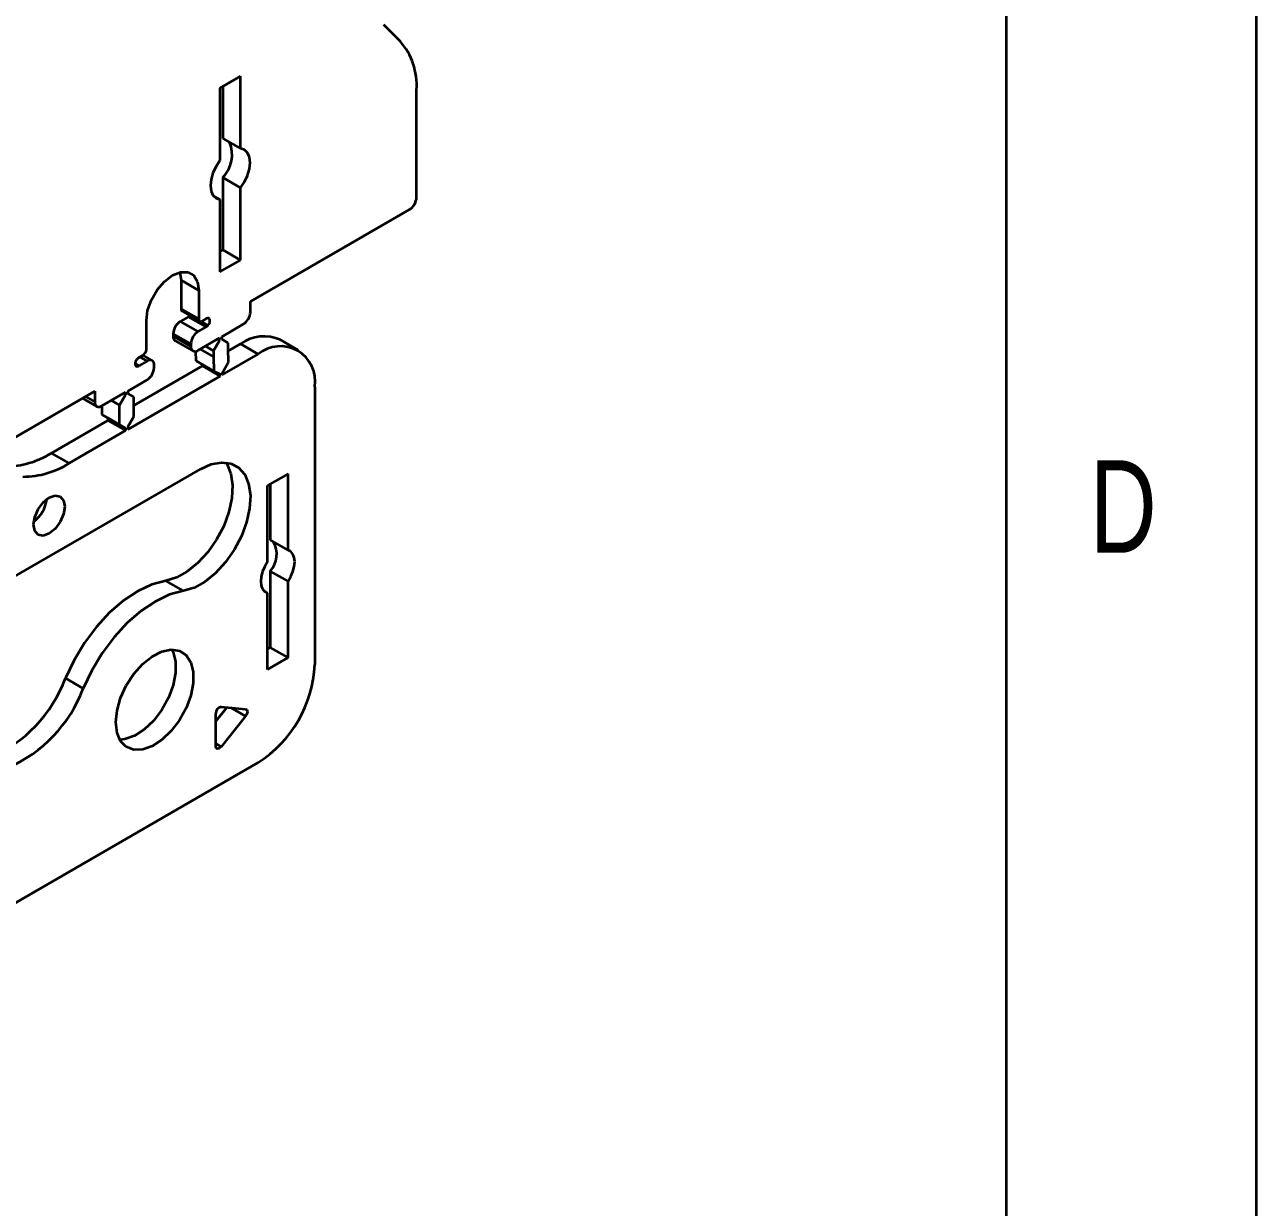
# Model space of a CAD drawing. Header units: millimetres. Extents: x 0 to 415, y 0 to 292.
# Drawn here: x 390.38 to 415, y 109.73 to 133.37 of the extents above; entities that cross this region are included whole.
import ezdxf

# ---------------------------------------------------------------- set-up
doc = ezdxf.new("R2010")
doc.units = ezdxf.units.MM
doc.styles.add('SEACAD_txt_shx', font='txt.shx', dxfattribs={"width": 0.75})

# ---------------------------------------------------------------- blocks, each defined once
blk = doc.blocks.new('SE137')
at = {"color": 7, "linetype": 'Continuous', "lineweight": 35}
for p, q in [((390.748, 123.823), (390.867, 123.919)), ((390.867, 123.919), (390.986, 123.96)), ((390.986, 123.96), (391.087, 123.941)), ((391.087, 123.941), (391.155, 123.863)), ((391.155, 123.863), (391.178, 123.739)), ((390.58, 123.531), (390.647, 123.687)), ((390.647, 123.687), (390.748, 123.823)), ((391.178, 123.739), (391.155, 123.588)), ((390.556, 123.38), (390.58, 123.531)), ((390.58, 123.256), (390.556, 123.38)), ((391.087, 123.433), (390.986, 123.296)), ((391.155, 123.588), (391.087, 123.433)), ((390.647, 123.179), (390.58, 123.256)), ((390.748, 123.159), (390.647, 123.179)), ((390.867, 123.2), (390.748, 123.159)), ((390.986, 123.296), (390.867, 123.2))]:
    blk.add_line(p, q, dxfattribs=at)
blk = doc.blocks.new('SE136')
blk.add_blockref('SE137', (0, 0))
blk = doc.blocks.new('SE155')
at = {"color": 7, "linetype": 'Continuous', "lineweight": 35}
for p, q in [((393.276, 121.98), (392.991, 121.846)), ((393.552, 122.054), (393.276, 121.98)), ((392.706, 121.656), (392.429, 121.416)), ((392.991, 121.846), (392.706, 121.656)), ((392.429, 121.416), (392.167, 121.133)), ((392.167, 121.133), (391.928, 120.813)), ((391.928, 120.813), (391.719, 120.467)), ((391.719, 120.467), (391.546, 120.105))]:
    blk.add_line(p, q, dxfattribs=at)
blk = doc.blocks.new('SE154')
blk.add_blockref('SE155', (0, 0))
blk = doc.blocks.new('SE157')
at = {"color": 7, "linetype": 'Continuous', "lineweight": 35}
for p, q in [((394.107, 124.586), (394.313, 124.624)), ((394.313, 124.624), (394.498, 124.601)), ((394.498, 124.601), (394.655, 124.519)), ((393.891, 124.488), (394.107, 124.586)), ((394.655, 124.519), (394.776, 124.38)), ((394.776, 124.38), (394.855, 124.192)), ((394.855, 124.192), (394.889, 123.963)), ((394.889, 123.963), (394.875, 123.705)), ((394.875, 123.705), (394.814, 123.429)), ((394.814, 123.429), (394.71, 123.148)), ((394.71, 123.148), (394.567, 122.877)), ((394.567, 122.877), (394.392, 122.627)), ((394.392, 122.627), (394.194, 122.411)), ((394.194, 122.411), (393.981, 122.238)), ((393.981, 122.238), (393.763, 122.117)), ((393.763, 122.117), (393.552, 122.054))]:
    blk.add_line(p, q, dxfattribs=at)
blk = doc.blocks.new('SE156')
blk.add_blockref('SE157', (0, 0))
blk = doc.blocks.new('SE159')
at = {"color": 7, "linetype": 'Continuous', "lineweight": 35}
for p, q in [((395.232, 122.636), (395.176, 122.541)), ((395.133, 122.44), (395.107, 122.34)), ((395.176, 122.541), (395.133, 122.44)), ((395.107, 122.34), (395.098, 122.246)), ((395.098, 122.246), (395.107, 122.161)), ((395.107, 122.161), (395.133, 122.092)), ((395.133, 122.092), (395.176, 122.041)), ((395.176, 122.041), (395.232, 122.011))]:
    blk.add_line(p, q, dxfattribs=at)
blk = doc.blocks.new('SE158')
blk.add_blockref('SE159', (0, 0))
blk = doc.blocks.new('SE161')
at = {"color": 7, "linetype": 'Continuous', "lineweight": 35}
for p, q in [((395.698, 122.842), (395.642, 122.872)), ((395.741, 122.791), (395.698, 122.842)), ((395.767, 122.722), (395.741, 122.791)), ((395.776, 122.638), (395.767, 122.722)), ((395.767, 122.543), (395.776, 122.638)), ((395.698, 122.343), (395.741, 122.443)), ((395.741, 122.443), (395.767, 122.543)), ((395.642, 122.248), (395.698, 122.343))]:
    blk.add_line(p, q, dxfattribs=at)
blk = doc.blocks.new('SE160')
blk.add_blockref('SE161', (0, 0))
blk = doc.blocks.new('SE167')
at = {"color": 7, "linetype": 'Continuous', "lineweight": 35}
for p, q in [((392.737, 120.594), (392.928, 120.747)), ((392.928, 120.747), (393.123, 120.845)), ((393.123, 120.845), (393.308, 120.882)), ((393.308, 120.882), (393.473, 120.857)), ((393.473, 120.857), (393.606, 120.77)), ((393.606, 120.77), (393.7, 120.627)), ((392.56, 120.396), (392.737, 120.594)), ((393.7, 120.627), (393.749, 120.436)), ((393.749, 120.436), (393.749, 120.211)), ((392.296, 119.918), (392.41, 120.166)), ((392.41, 120.166), (392.56, 120.396)), ((393.749, 120.211), (393.7, 119.965)), ((392.224, 119.667), (392.296, 119.918)), ((393.7, 119.965), (393.606, 119.714)), ((393.606, 119.714), (393.473, 119.473)), ((392.199, 119.429), (392.224, 119.667)), ((392.224, 119.22), (392.199, 119.429)), ((393.473, 119.473), (393.308, 119.257)), ((392.296, 119.052), (392.224, 119.22)), ((393.308, 119.257), (393.123, 119.08)), ((392.41, 118.936), (392.296, 119.052)), ((392.56, 118.879), (392.41, 118.936)), ((392.928, 118.954), (392.737, 118.885)), ((393.123, 119.08), (392.928, 118.954)), ((392.737, 118.885), (392.56, 118.879))]:
    blk.add_line(p, q, dxfattribs=at)
blk = doc.blocks.new('SE166')
blk.add_blockref('SE167', (0, 0))
blk = doc.blocks.new('SE183')
at = {"color": 7, "linetype": 'Continuous', "lineweight": 35}
for p, q in [((394.794, 119.691), (394.808, 119.687)), ((394.808, 119.687), (394.82, 119.676)), ((394.82, 119.676), (394.827, 119.661)), ((394.808, 119.571), (394.794, 119.55)), ((394.82, 119.595), (394.808, 119.571)), ((394.827, 119.618), (394.82, 119.595)), ((394.827, 119.661), (394.829, 119.641)), ((394.829, 119.641), (394.827, 119.618))]:
    blk.add_line(p, q, dxfattribs=at)
blk = doc.blocks.new('SE182')
blk.add_blockref('SE183', (0, 0))
blk = doc.blocks.new('SE185')
at = {"color": 7, "linetype": 'Continuous', "lineweight": 35}
for p, q in [((394.2, 118.93), (394.198, 118.95)), ((394.207, 118.915), (394.2, 118.93)), ((394.304, 118.94), (394.287, 118.922)), ((394.218, 118.904), (394.207, 118.915)), ((394.233, 118.9), (394.218, 118.904)), ((394.25, 118.901), (394.233, 118.9)), ((394.268, 118.909), (394.25, 118.901)), ((394.287, 118.922), (394.268, 118.909))]:
    blk.add_line(p, q, dxfattribs=at)
blk = doc.blocks.new('SE184')
blk.add_blockref('SE185', (0, 0))
blk = doc.blocks.new('SE239')
at = {"color": 7, "linetype": 'Continuous', "lineweight": 35}
for p, q in [((394.772, 130.868), (394.692, 130.895)), ((394.832, 130.809), (394.772, 130.868)), ((394.87, 130.723), (394.832, 130.809)), ((394.883, 130.614), (394.87, 130.723)), ((394.87, 130.49), (394.883, 130.614)), ((394.772, 130.231), (394.832, 130.36)), ((394.832, 130.36), (394.87, 130.49)), ((394.692, 130.113), (394.772, 130.231))]:
    blk.add_line(p, q, dxfattribs=at)
blk = doc.blocks.new('SE238')
blk.add_blockref('SE239', (0, 0))
blk = doc.blocks.new('SE241')
at = {"color": 7, "linetype": 'Continuous', "lineweight": 35}
for p, q in [((394.203, 130.54), (394.142, 130.411)), ((394.282, 130.658), (394.203, 130.54)), ((394.104, 130.28), (394.091, 130.157)), ((394.142, 130.411), (394.104, 130.28)), ((394.091, 130.157), (394.104, 130.048)), ((394.104, 130.048), (394.142, 129.962)), ((394.142, 129.962), (394.203, 129.903)), ((394.203, 129.903), (394.282, 129.876))]:
    blk.add_line(p, q, dxfattribs=at)
blk = doc.blocks.new('SE240')
blk.add_blockref('SE241', (0, 0))
blk = doc.blocks.new('SE301')
at = {"color": 7, "linetype": 'Continuous', "lineweight": 35}
for p, q in [((394.036, 127.507), (394.012, 127.498)), ((394.056, 127.506), (394.036, 127.507)), ((394.042, 127.36), (394.062, 127.387)), ((394.072, 127.494), (394.056, 127.506)), ((394.062, 127.387), (394.076, 127.417)), ((394.081, 127.474), (394.072, 127.494)), ((394.076, 127.417), (394.082, 127.447)), ((394.082, 127.447), (394.081, 127.474))]:
    blk.add_line(p, q, dxfattribs=at)
blk = doc.blocks.new('SE300')
blk.add_blockref('SE301', (0, 0))
blk = doc.blocks.new('SE303')
at = {"color": 7, "linetype": 'Continuous', "lineweight": 35}
for p, q in [((393.172, 128.241), (393.333, 128.364)), ((393.333, 128.364), (393.495, 128.428)), ((393.495, 128.428), (393.641, 128.426)), ((393.641, 128.426), (393.757, 128.359)), ((393.757, 128.359), (393.831, 128.234)), ((392.91, 127.87), (393.026, 128.071)), ((393.026, 128.071), (393.172, 128.241)), ((393.831, 128.234), (393.857, 128.062)), ((392.836, 127.659), (392.91, 127.87)), ((392.81, 127.457), (392.836, 127.659))]:
    blk.add_line(p, q, dxfattribs=at)
blk = doc.blocks.new('SE302')
blk.add_blockref('SE303', (0, 0))
blk = doc.blocks.new('SE305')
at = {"color": 7, "linetype": 'Continuous', "lineweight": 35}
for p, q in [((392.586, 126.611), (392.584, 126.583)), ((392.584, 126.583), (392.591, 126.56)), ((392.595, 126.641), (392.586, 126.611)), ((392.61, 126.671), (392.595, 126.641)), ((392.631, 126.696), (392.61, 126.671)), ((392.655, 126.714), (392.631, 126.696)), ((392.591, 126.56), (392.605, 126.546)), ((392.605, 126.546), (392.624, 126.542))]:
    blk.add_line(p, q, dxfattribs=at)
blk = doc.blocks.new('SE304')
blk.add_blockref('SE305', (0, 0))
blk = doc.blocks.new('SE557')
at = {"color": 7, "linetype": 'Continuous', "lineweight": 35}
for p, q in [((392.922, 122.184), (392.638, 122.05)), ((393.199, 122.258), (392.922, 122.184)), ((392.638, 122.05), (392.353, 121.861)), ((392.353, 121.861), (392.075, 121.62)), ((392.075, 121.62), (391.813, 121.337)), ((391.813, 121.337), (391.574, 121.017)), ((391.574, 121.017), (391.365, 120.671)), ((391.365, 120.671), (391.192, 120.309))]:
    blk.add_line(p, q, dxfattribs=at)
blk = doc.blocks.new('SE556')
blk.add_blockref('SE557', (0, 0))
blk = doc.blocks.new('SE559')
at = {"color": 7, "linetype": 'Continuous', "lineweight": 35}
for p, q in [((394.398, 124.622), (394.423, 124.584)), ((394.423, 124.584), (394.502, 124.396)), ((394.502, 124.396), (394.535, 124.167)), ((394.535, 124.167), (394.521, 123.909)), ((394.521, 123.909), (394.461, 123.633)), ((394.461, 123.633), (394.357, 123.352)), ((394.357, 123.352), (394.214, 123.081)), ((394.214, 123.081), (394.039, 122.831)), ((394.039, 122.831), (393.84, 122.615)), ((393.627, 122.442), (393.41, 122.321)), ((393.84, 122.615), (393.627, 122.442)), ((393.41, 122.321), (393.199, 122.258))]:
    blk.add_line(p, q, dxfattribs=at)
blk = doc.blocks.new('SE558')
blk.add_blockref('SE559', (0, 0))
blk = doc.blocks.new('SE561')
at = {"color": 7, "linetype": 'Continuous', "lineweight": 35}
for p, q in [((393.321, 120.883), (393.347, 120.831)), ((393.347, 120.831), (393.395, 120.641)), ((393.395, 120.415), (393.347, 120.169)), ((393.395, 120.641), (393.395, 120.415)), ((393.347, 120.169), (393.253, 119.918)), ((393.253, 119.918), (393.119, 119.677)), ((393.119, 119.677), (392.955, 119.461)), ((392.955, 119.461), (392.769, 119.284)), ((392.769, 119.284), (392.575, 119.158)), ((392.383, 119.09), (392.28, 119.078)), ((392.575, 119.158), (392.383, 119.09))]:
    blk.add_line(p, q, dxfattribs=at)
blk = doc.blocks.new('SE560')
blk.add_blockref('SE561', (0, 0))

msp = doc.modelspace()

# ---------------------------------------------------------------- linework, layer by layer
at = {"color": 7, "linetype": 'Continuous', "lineweight": 35}
for p, q in [((415, 5), (415, 292)), ((410, 287), (410, 60)), ((397.5512, 133.3736), (397.8838, 133.042)), ((394.6925, 132.341), (394.2824, 132.1043)), ((394.6925, 130.895), (394.6925, 132.341)), ((394.2824, 132.1043), (394.2824, 130.6582)), ((394.3389, 132.1369), (394.3389, 131.0991)), ((398.2125, 129.9229), (398.2125, 132.0726)), ((394.3389, 131.0991), (394.6925, 130.895)), ((394.3389, 130.3167), (394.6925, 130.1126)), ((394.3389, 130.3167), (394.3389, 128.8707)), ((394.6925, 128.6666), (394.6925, 130.1126)), ((394.1487, 129.953), (394.2824, 129.8759)), ((394.2824, 129.8759), (394.2824, 128.4298)), ((394.8891, 127.8411), (398.071, 129.678)), ((394.3389, 128.8707), (394.2824, 128.838)), ((394.3389, 128.8707), (394.6925, 128.6666)), ((394.2824, 128.4298), (394.6925, 128.6666)), ((393.4817, 128.4246), (393.5031, 128.2657)), ((393.5031, 128.2657), (393.8567, 128.0616)), ((393.5031, 128.2657), (393.5031, 127.6941)), ((393.8567, 128.0616), (393.8567, 127.49)), ((394.8891, 127.6288), (394.8891, 127.8411)), ((393.8567, 127.49), (393.5031, 127.6941)), ((393.5238, 127.6484), (393.8774, 127.4443)), ((392.8102, 126.8859), (392.8102, 127.4575)), ((393.6516, 127.5349), (393.489, 127.441)), ((393.489, 127.441), (393.8425, 127.2369)), ((394.0052, 127.3308), (393.6516, 127.5349)), ((394.0052, 127.3308), (393.8425, 127.2369)), ((393.9035, 127.4402), (394.0423, 127.36)), ((394.0122, 127.4982), (393.9274, 127.4492)), ((394.3163, 127.1348), (394.7476, 127.3838)), ((393.7011, 126.992), (393.3476, 127.1961)), ((393.3476, 127.1961), (393.3476, 127.1471)), ((393.3476, 127.1471), (393.7011, 126.943)), ((393.389, 127.0555), (393.7425, 126.8514)), ((393.8425, 126.8613), (394.2739, 127.1103)), ((394.2739, 127.0613), (394.1537, 126.8531)), ((394.2314, 127.0858), (394.2739, 127.0613)), ((394.2739, 127.0613), (394.2739, 127.1103)), ((394.3163, 127.0858), (394.3163, 127.1348)), ((394.4365, 127.0164), (394.3163, 127.0858)), ((395.8452, 126.8673), (395.4917, 127.0714)), ((393.7011, 126.992), (393.7011, 126.943)), ((393.8078, 126.651), (393.8026, 126.8449)), ((393.8856, 126.8862), (394.1537, 126.7314)), ((394.1537, 126.8531), (393.991, 126.947)), ((394.1537, 126.8531), (394.1537, 126.7314)), ((394.4365, 127.0164), (394.4365, 126.8997)), ((394.4365, 126.8997), (394.4441, 126.6202)), ((394.438, 126.8457), (394.6917, 126.9922)), ((395.0453, 126.7881), (394.6917, 126.9922)), ((392.6617, 126.5552), (392.5842, 126.5999)), ((392.7395, 126.7634), (392.6546, 126.7144)), ((392.8243, 126.6491), (392.6617, 126.5552)), ((392.8243, 126.6491), (392.6829, 126.7307)), ((392.9243, 126.659), (392.7414, 126.7646)), ((392.9657, 126.5184), (392.9657, 126.5674)), ((393.8078, 126.651), (394.1614, 126.4469)), ((393.9326, 126.5539), (393.9318, 126.5795)), ((394.1537, 126.7314), (394.1614, 126.4469)), ((394.3276, 126.41), (394.4441, 126.6202)), ((394.3286, 126.3743), (395.0453, 126.7881)), ((392.4371, 125.2824), (394.2861, 126.3498)), ((392.5573, 125.76), (393.9326, 126.5539)), ((392.6245, 126.5415), (392.5906, 126.5611)), ((394.2861, 126.3498), (393.9326, 126.5539)), ((394.1614, 126.4469), (394.2851, 126.384)), ((394.2861, 126.3498), (394.2851, 126.384)), ((394.3276, 126.41), (394.3275, 126.4099)), ((394.3286, 126.3743), (394.3275, 126.4099)), ((392.4371, 126.05), (392.8243, 126.2735)), ((396.1766, 126.1348), (396.1766, 120.5823)), ((381.0379, 119.8449), (391.7778, 126.045)), ((391.5353, 125.905), (391.8192, 125.7411)), ((391.5939, 125.9388), (391.7778, 125.8327)), ((391.7778, 126.045), (391.7778, 125.8327)), ((391.9192, 125.751), (392.3947, 126.0255)), ((392.2745, 125.7683), (392.1118, 125.8622)), ((392.3947, 125.9765), (392.2745, 125.7683)), ((392.3947, 125.9765), (392.3522, 126.001)), ((392.3947, 126.0255), (392.3947, 125.9765)), ((392.4371, 126.05), (392.4371, 126.001)), ((392.5573, 125.9316), (392.4371, 126.001)), ((392.5573, 125.5396), (392.5573, 125.9316)), ((391.9209, 125.752), (391.9209, 125.5804)), ((391.9209, 125.5804), (392.2745, 125.3763)), ((392.0411, 125.511), (391.9209, 125.5804)), ((392.2745, 125.3763), (392.2745, 125.7683)), ((390.9118, 124.8101), (392.0411, 125.462)), ((392.0411, 125.511), (392.3947, 125.3069)), ((392.0411, 125.511), (392.0411, 125.462)), ((392.0411, 125.462), (392.3947, 125.2579)), ((392.2745, 125.3763), (392.3947, 125.3069)), ((392.4371, 125.3314), (392.5573, 125.5396)), ((392.4371, 125.3314), (392.4371, 125.2824)), ((391.2653, 124.606), (392.3947, 125.2579)), ((392.3947, 125.3069), (392.3947, 125.2579)), ((391.2653, 124.606), (390.9118, 124.8101)), ((388.6601, 121.4689), (393.8907, 124.4885)), ((395.6421, 124.3972), (395.2319, 124.1604)), ((395.6421, 122.8723), (395.6421, 124.3972)), ((395.2319, 122.6355), (395.2319, 124.1604)), ((395.2885, 124.1931), (395.2885, 123.0764)), ((395.6421, 122.8723), (395.2885, 123.0764)), ((395.6421, 122.2476), (395.2885, 122.4517)), ((395.2885, 122.4517), (395.2885, 120.9268)), ((393.5522, 122.0541), (393.1987, 122.2582)), ((395.6421, 120.7227), (395.6421, 122.2476)), ((395.2319, 122.0109), (395.1666, 122.0486)), ((395.2319, 120.486), (395.2319, 122.0109)), ((395.2319, 120.8942), (395.2885, 120.9268)), ((395.6421, 120.7227), (395.2885, 120.9268)), ((395.6421, 120.7227), (395.2319, 120.486)), ((391.5456, 120.1045), (391.1921, 120.3086)), ((394.4168, 119.725), (394.1977, 119.4524)), ((394.3037, 119.7351), (394.7936, 119.6913)), ((394.7936, 119.5498), (394.5038, 119.7172)), ((394.1977, 118.9499), (394.1977, 119.6031)), ((394.7936, 119.5498), (394.3037, 118.9404)), ((394.3037, 118.9404), (394.1977, 119.0017)), ((395.0453, 118.6227), (383.4039, 111.9022))]:
    msp.add_line(p, q, dxfattribs=at)
for centre, radius, start, end in [((396.8662, 132.1565), 1.3488, 356.43147, 41.02793), ((393.8731, 130.7703), 0.6502, 315.76692, 22.76934), ((397.9054, 129.9369), 0.3074, 302.60548, 357.39452), ((393.5521, 127.6887), 0.0493, 173.70115, 234.98667), ((393.5631, 127.6852), 0.1744, 300.49552, 312.81775), ((394.582, 127.6427), 0.3074, 302.60548, 357.39452), ((393.6546, 127.1821), 0.3074, 122.60548, 177.39452), ((393.8998, 127.483), 0.0437, 170.78596, 309.20329), ((393.914, 127.485), 0.1792, 300.59517, 315.75899), ((393.4456, 127.1363), 0.0986, 173.70115, 234.98667), ((394.0082, 126.978), 0.3074, 122.60548, 177.39452), ((395.1604, 126.338), 0.8047, 65.69288, 125.61758), ((392.6566, 126.8929), 0.1537, 302.60548, 357.39452), ((393.7873, 126.929), 0.0873, 170.78596, 309.20329), ((395.4869, 126.2466), 0.6987, 350.78596, 129.20329), ((392.8795, 126.5814), 0.0873, 350.78596, 129.20329), ((392.6072, 126.6459), 0.1058, 279.42761, 301.00996), ((392.6587, 126.5324), 0.3074, 302.60548, 357.39452), ((391.864, 125.8187), 0.0873, 170.78596, 309.20329), ((389.9722, 126.3146), 1.7738, 270.52314, 301.98303), ((390.3258, 126.1105), 1.7738, 270.52314, 301.98303), ((390.1281, 123.9863), 0.7002, 308.03211, 351.97327), ((394.9024, 122.7918), 0.5146, 318.62697, 28.66243), ((393.7203, 120.694), 2.4589, 302.60548, 357.39452), ((388.5996, 121.2645), 2.763, 293.11173, 339.76102), ((388.9532, 121.0604), 2.763, 293.11173, 339.76102), ((394.3294, 119.6059), 0.1317, 101.21897, 181.19189)]:
    msp.add_arc(centre, radius, start, end, dxfattribs=at)

# ---------------------------------------------------------------- block references
for name in ['SE238', 'SE240', 'SE302', 'SE300', 'SE304', 'SE558', 'SE156', 'SE136', 'SE160', 'SE158', 'SE556', 'SE154', 'SE166', 'SE560', 'SE182', 'SE184']:
    msp.add_blockref(name, (0, 0))

# ---------------------------------------------------------------- texts
at = {"insert": (411.6667, 124.668), "char_height": 1.852083, "width": 1.26903, "attachment_point": 1, "style": 'SEACAD_txt_shx'}
msp.add_mtext('{\\fSETxt|b0||i0||c0|p34;\\C7;\\H1.852083333;\\W0.75;D}', dxfattribs=at)

doc.saveas('drawing.dxf')
